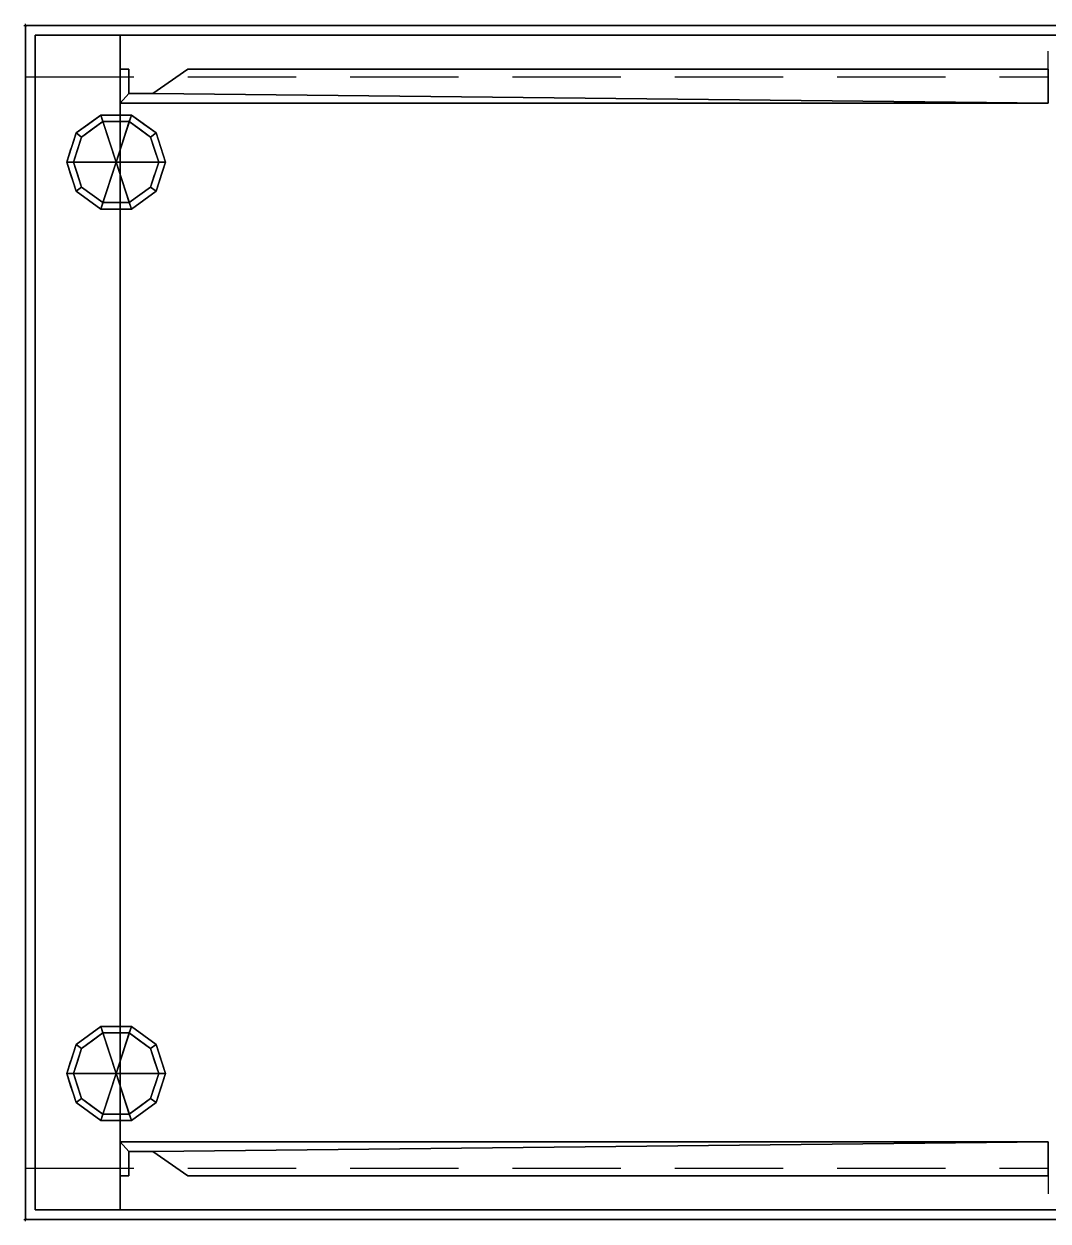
# Model space of a CAD drawing. Header units: millimetres. Extents: x -1 to 1201, y -701 to 1.
# Drawn here: x -1 to 600, y -701 to 1 of the extents above; entities that cross this region are included whole.
import ezdxf

# ---------------------------------------------------------------- set-up
doc = ezdxf.new("R2010")
doc.units = ezdxf.units.MM
doc.header["$PDMODE"] = 34
doc.linetypes.add('NASCOSTA', pattern=[9.525, 6.35, -3.175])
for name, color, linetype in [('IQ_200_2D', 1, 'Continuous'), ('IQ_200_3D', 1, 'Continuous'), ('IQ_204_2D', 7, 'Continuous'), ('IQ_204_3D', 7, 'Continuous'), ('IQ_INS_3D', 3, 'Continuous')]:
    doc.layers.add(name, color=color, linetype=linetype)

msp = doc.modelspace()

# ---------------------------------------------------------------- linework, layer by layer
at = {"layer": 'IQ_200_2D'}
for p, q in [((0, 0), (1200, 0)), ((0, -700), (0, 0)), ((1200, -700), (0, -700))]:
    msp.add_line(p, q, dxfattribs=at)
at = {"layer": 'IQ_204_2D', "linetype": 'NASCOSTA', "ltscale": 10}
for p, q in [((600, -30), (600, -15)), ((0, -30), (600, -30)), ((0, -670), (600, -670)), ((600, -670), (600, -685))]:
    msp.add_line(p, q, dxfattribs=at)
at = {"layer": 'IQ_INS_3D'}
for p in [(0, 0), (0, -700)]:
    msp.add_point(p, dxfattribs=at)

# ---------------------------------------------------------------- meshes
at = {"layer": 'IQ_200_3D'}
mesh = msp.add_polyface(dxfattribs=at)
corners = [(0, 0, 900), (0, -700, 900), (1200, -700, 900), (1200, 0, 900)]
mesh.append_faces([[corners[k] for k in face] for face in [(0, 1, 2, 3)]])
mesh = msp.add_polyface(dxfattribs=at)
corners = [(1200, -700, 850), (0, -700, 850), (0, 0, 850), (1200, 0, 850)]
mesh.append_faces([[corners[k] for k in face] for face in [(0, 1, 2, 3)]])
mesh = msp.add_polyface(dxfattribs=at)
corners = [(1200, 0, 900), (1200, 0, 850), (0, 0, 850), (0, 0, 900)]
mesh.append_faces([[corners[k] for k in face] for face in [(0, 1, 2, 3)]])
mesh = msp.add_polyface(dxfattribs=at)
corners = [(0, 0, 900), (0, 0, 850), (0, -700, 850), (0, -700, 900)]
mesh.append_faces([[corners[k] for k in face] for face in [(0, 1, 2, 3)]])
mesh = msp.add_polyface(dxfattribs=at)
corners = [(5.5, -5.5, 850), (5.5, -694.5, 850), (55.5, -694.5, 850), (55.5, -5.5, 850), (1194.5, -694.5, 850), (1194.5, -5.5, 850), (1144.5, -5.5, 850), (1144.5, -694.5, 850)]
mesh.append_faces([[corners[k] for k in face] for face in [(2, 3, 0, 1), (4, 5, 6, 7)]])
mesh = msp.add_polyface(dxfattribs=at)
corners = [(1194.5, -694.5, 150), (5.5, -694.5, 150), (5.5, -5.5, 150), (1194.5, -5.5, 150)]
mesh.append_faces([[corners[k] for k in face] for face in [(0, 1, 2, 3)]])
mesh = msp.add_polyface(dxfattribs=at)
corners = [(1194.5, -5.5, 150), (5.5, -5.5, 150), (5.5, -5.5, 850), (55.5, -5.5, 850), (55.5, -5.5, 200), (1144.5, -5.5, 200), (1144.5, -5.5, 850), (1194.5, -5.5, 850)]
mesh.append_faces([[corners[k] for k in face] for face in [(4, 5, 0, 1)]], dxfattribs={"vtx1": -1, "vtx3": -1})
mesh.append_faces([[corners[k] for k in face] for face in [(2, 3, 4, 1)]], dxfattribs={"vtx2": -1})
mesh.append_faces([[corners[k] for k in face] for face in [(5, 6, 7, 0)]], dxfattribs={"vtx3": -1})
mesh = msp.add_polyface(dxfattribs=at)
corners = [(5.5, -5.5, 850), (5.5, -5.5, 150), (5.5, -694.5, 150), (5.5, -694.5, 850)]
mesh.append_faces([[corners[k] for k in face] for face in [(0, 1, 2, 3)]])
mesh = msp.add_polyface(dxfattribs=at)
corners = [(1144.5, -5.5, 200), (55.5, -5.5, 200), (55.5, -694.5, 200), (1144.5, -694.5, 200)]
mesh.append_faces([[corners[k] for k in face] for face in [(0, 1, 2, 3)]])
mesh = msp.add_polyface(dxfattribs=at)
corners = [(55.5, -5.5, 200), (55.5, -5.5, 850), (55.5, -694.5, 850), (55.5, -694.5, 200)]
mesh.append_faces([[corners[k] for k in face] for face in [(0, 1, 2, 3)]])
mesh = msp.add_polyface(dxfattribs=at)
corners = [(55.5, -45.5, 200), (55.5, -25.5, 200), (60.5, -25.5, 200), (60.5, -39.84, 200), (74.66, -39.84, 200), (95.14, -25.5, 200), (600, -25.5, 200), (600, -45.5, 200)]
mesh.append_faces([[corners[k] for k in face] for face in [(3, 0, 1, 2), (7, 4, 5, 6)]], dxfattribs={"vtx0": -1})
mesh.append_faces([[corners[k] for k in face] for face in [(0, 3, 4, 7)]], dxfattribs={"vtx0": -1, "vtx2": -1})
mesh = msp.add_polyface(dxfattribs=at)
corners = [(55.5, -45.5, 850), (600, -45.5, 850), (600, -25.5, 850), (95.14, -25.5, 850), (74.66, -39.84, 850), (60.5, -39.84, 850), (60.5, -25.5, 850), (55.5, -25.5, 850)]
mesh.append_faces([[corners[k] for k in face] for face in [(4, 5, 0, 1)]], dxfattribs={"vtx1": -1, "vtx3": -1})
mesh.append_faces([[corners[k] for k in face] for face in [(1, 2, 3, 4), (5, 6, 7, 0)]], dxfattribs={"vtx3": -1})
mesh = msp.add_polyface(dxfattribs=at)
corners = [(55.5, -45.5, 200), (55.5, -45.5, 850), (55.5, -25.5, 850), (55.5, -25.5, 200)]
mesh.append_faces([[corners[k] for k in face] for face in [(0, 1, 2, 3)]])
mesh = msp.add_polyface(dxfattribs=at)
corners = [(55.5, -25.5, 200), (55.5, -25.5, 850), (60.5, -25.5, 850), (60.5, -25.5, 200)]
mesh.append_faces([[corners[k] for k in face] for face in [(0, 1, 2, 3)]])
mesh = msp.add_polyface(dxfattribs=at)
corners = [(60.5, -25.5, 200), (60.5, -25.5, 850), (60.5, -39.84, 850), (60.5, -39.84, 200)]
mesh.append_faces([[corners[k] for k in face] for face in [(0, 1, 2, 3)]])
mesh = msp.add_polyface(dxfattribs=at)
corners = [(74.66, -39.84, 200), (74.66, -39.84, 850), (95.14, -25.5, 850), (95.14, -25.5, 200)]
mesh.append_faces([[corners[k] for k in face] for face in [(0, 1, 2, 3)]])
mesh = msp.add_polyface(dxfattribs=at)
corners = [(95.14, -25.5, 200), (95.14, -25.5, 850), (600, -25.5, 850), (600, -25.5, 200)]
mesh.append_faces([[corners[k] for k in face] for face in [(0, 1, 2, 3)]])
mesh = msp.add_polyface(dxfattribs=at)
corners = [(60.5, -39.84, 200), (60.5, -39.84, 850), (74.66, -39.84, 850), (74.66, -39.84, 200)]
mesh.append_faces([[corners[k] for k in face] for face in [(0, 1, 2, 3)]])
mesh = msp.add_polyface(dxfattribs=at)
corners = [(600, -45.5, 200), (600, -45.5, 850), (55.5, -45.5, 850), (55.5, -45.5, 200)]
mesh.append_faces([[corners[k] for k in face] for face in [(0, 1, 2, 3)]])
mesh = msp.add_polyface(dxfattribs=at)
corners = [(55.5, -654.5, 200), (600, -654.5, 200), (600, -674.5, 200), (95.14, -674.5, 200), (74.66, -660.16, 200), (60.5, -660.16, 200), (60.5, -674.5, 200), (55.5, -674.5, 200)]
mesh.append_faces([[corners[k] for k in face] for face in [(7, 0, 5, 6), (3, 4, 1, 2)]], dxfattribs={"vtx1": -1})
mesh.append_faces([[corners[k] for k in face] for face in [(4, 5, 0, 1)]], dxfattribs={"vtx1": -1, "vtx3": -1})
mesh = msp.add_polyface(dxfattribs=at)
corners = [(55.5, -654.5, 850), (55.5, -674.5, 850), (60.5, -674.5, 850), (60.5, -660.16, 850), (74.66, -660.16, 850), (95.14, -674.5, 850), (600, -674.5, 850), (600, -654.5, 850)]
mesh.append_faces([[corners[k] for k in face] for face in [(0, 3, 4, 7)]], dxfattribs={"vtx0": -1, "vtx2": -1})
mesh.append_faces([[corners[k] for k in face] for face in [(5, 6, 7, 4), (1, 2, 3, 0)]], dxfattribs={"vtx2": -1})
mesh = msp.add_polyface(dxfattribs=at)
corners = [(55.5, -654.5, 850), (600, -654.5, 850), (600, -654.5, 200), (55.5, -654.5, 200)]
mesh.append_faces([[corners[k] for k in face] for face in [(0, 1, 2, 3)]])
mesh = msp.add_polyface(dxfattribs=at)
corners = [(55.5, -674.5, 850), (55.5, -654.5, 850), (55.5, -654.5, 200), (55.5, -674.5, 200)]
mesh.append_faces([[corners[k] for k in face] for face in [(0, 1, 2, 3)]])
mesh = msp.add_polyface(dxfattribs=at)
corners = [(60.5, -660.16, 850), (60.5, -674.5, 850), (60.5, -674.5, 200), (60.5, -660.16, 200)]
mesh.append_faces([[corners[k] for k in face] for face in [(0, 1, 2, 3)]])
mesh = msp.add_polyface(dxfattribs=at)
corners = [(74.66, -660.16, 850), (60.5, -660.16, 850), (60.5, -660.16, 200), (74.66, -660.16, 200)]
mesh.append_faces([[corners[k] for k in face] for face in [(0, 1, 2, 3)]])
mesh = msp.add_polyface(dxfattribs=at)
corners = [(95.14, -674.5, 850), (74.66, -660.16, 850), (74.66, -660.16, 200), (95.14, -674.5, 200)]
mesh.append_faces([[corners[k] for k in face] for face in [(0, 1, 2, 3)]])
mesh = msp.add_polyface(dxfattribs=at)
corners = [(60.5, -674.5, 850), (55.5, -674.5, 850), (55.5, -674.5, 200), (60.5, -674.5, 200)]
mesh.append_faces([[corners[k] for k in face] for face in [(0, 1, 2, 3)]])
mesh = msp.add_polyface(dxfattribs=at)
corners = [(600, -674.5, 850), (95.14, -674.5, 850), (95.14, -674.5, 200), (600, -674.5, 200)]
mesh.append_faces([[corners[k] for k in face] for face in [(0, 1, 2, 3)]])
mesh = msp.add_polyface(dxfattribs=at)
corners = [(5.5, -694.5, 150), (1194.5, -694.5, 150), (1194.5, -694.5, 850), (1144.5, -694.5, 850), (1144.5, -694.5, 200), (55.5, -694.5, 200), (55.5, -694.5, 850), (5.5, -694.5, 850)]
mesh.append_faces([[corners[k] for k in face] for face in [(4, 5, 0, 1)]], dxfattribs={"vtx1": -1, "vtx3": -1})
mesh.append_faces([[corners[k] for k in face] for face in [(2, 3, 4, 1)]], dxfattribs={"vtx2": -1})
mesh.append_faces([[corners[k] for k in face] for face in [(5, 6, 7, 0)]], dxfattribs={"vtx3": -1})
mesh = msp.add_polyface(dxfattribs=at)
corners = [(0, -700, 900), (0, -700, 850), (1200, -700, 850), (1200, -700, 900)]
mesh.append_faces([[corners[k] for k in face] for face in [(0, 1, 2, 3)]])
at = {"layer": 'IQ_204_3D'}
mesh = msp.add_polyface(dxfattribs=at)
corners = [(53.1, -80, 150), (82.1, -80, 150), (76.56, -62.95, 150), (62.06, -52.42, 150), (44.14, -52.42, 150), (29.64, -62.95, 150), (24.1, -80, 150)]
mesh.append_faces([[corners[k] for k in face] for face in [(0, 4, 5, 6)]], dxfattribs={"vtx0": -1})
mesh.append_faces([[corners[k] for k in face] for face in [(0, 3, 4)]], dxfattribs={"vtx0": -1, "vtx2": -1})
mesh.append_faces([[corners[k] for k in face] for face in [(0, 1, 2, 3)]], dxfattribs={"vtx3": -1})
mesh = msp.add_polyface(dxfattribs=at)
corners = [(24.1, -80, 150), (29.64, -62.95, 150), (44.14, -52.42, 150), (62.06, -52.42, 150), (76.56, -62.95, 150), (82.1, -80, 150), (82.1, -80, 25), (76.56, -62.95, 25), (62.06, -52.42, 25), (44.14, -52.42, 25), (29.64, -62.95, 25), (24.1, -80, 25), (69.31, -57.69, 150), (69.31, -57.69, 25), (79.33, -71.48, 25), (79.33, -71.48, 150), (53.1, -52.42, 150), (53.1, -52.42, 25), (36.89, -57.69, 25), (36.89, -57.69, 150), (26.41, -72.88, 25), (26.87, -71.48, 150), (28.03, -67.92, 25)]
mesh.append_faces([[corners[k] for k in face] for face in [(22, 1, 10), (1, 22, 21)]], dxfattribs={"vtx0": -1, "vtx1": -1})
mesh.append_faces([[corners[k] for k in face] for face in [(20, 0, 21)]], dxfattribs={"vtx0": -1, "vtx2": -1})
mesh.append_faces([[corners[k] for k in face] for face in [(22, 20, 21)]], dxfattribs={"vtx1": -1, "vtx2": -1})
mesh.append_faces([[corners[k] for k in face] for face in [(2, 16, 17, 9), (13, 8, 3, 12), (4, 15, 14, 7), (7, 13, 12, 4), (9, 18, 19, 2), (16, 3, 8, 17), (1, 19, 18, 10)]], dxfattribs={"vtx1": -1, "vtx3": -1})
mesh.append_faces([[corners[k] for k in face] for face in [(5, 6, 14, 15), (20, 11, 0)]], dxfattribs={"vtx2": -1})
mesh = msp.add_polyface(dxfattribs=at)
corners = [(24.1, -80, 25), (29.64, -62.95, 25), (44.14, -52.42, 25), (62.06, -52.42, 25), (76.56, -62.95, 25), (82.1, -80, 25), (78.1, -80, 25), (73.33, -65.31, 25), (60.83, -56.22, 25), (45.37, -56.22, 25), (32.87, -65.31, 25), (28.1, -80, 25)]
mesh.append_faces([[corners[k] for k in face] for face in [(10, 1, 2, 9)]], dxfattribs={"vtx0": -1, "vtx2": -1})
mesh.append_faces([[corners[k] for k in face] for face in [(6, 7, 4, 5)]], dxfattribs={"vtx1": -1})
mesh.append_faces([[corners[k] for k in face] for face in [(8, 9, 2, 3), (7, 8, 3, 4)]], dxfattribs={"vtx1": -1, "vtx3": -1})
mesh.append_faces([[corners[k] for k in face] for face in [(11, 0, 1, 10)]], dxfattribs={"vtx2": -1})
mesh = msp.add_polyface(dxfattribs=at)
corners = [(28.1, -80, 25), (32.87, -65.31, 25), (45.37, -56.22, 25), (60.83, -56.22, 25), (73.33, -65.31, 25), (78.1, -80, 25), (78.1, -80, 0), (73.33, -65.31, 0), (60.83, -56.22, 0), (45.37, -56.22, 0), (32.87, -65.31, 0), (28.1, -80, 0), (67.08, -60.76, 0), (67.08, -60.76, 25), (75.71, -72.65, 25), (75.71, -72.65, 0), (53.1, -56.22, 25), (53.1, -56.22, 0), (30.42, -72.87, 0), (30.49, -72.65, 25), (39.12, -60.76, 0), (39.12, -60.76, 25)]
mesh.append_faces([[corners[k] for k in face] for face in [(15, 14, 5, 6)]], dxfattribs={"vtx0": -1})
mesh.append_faces([[corners[k] for k in face] for face in [(7, 4, 14, 15), (9, 2, 16, 17), (8, 3, 13, 12), (12, 13, 4, 7), (19, 10, 18), (17, 16, 3, 8), (10, 19, 1), (18, 0, 19)]], dxfattribs={"vtx0": -1, "vtx2": -1})
mesh.append_faces([[corners[k] for k in face] for face in [(21, 2, 9, 20), (1, 21, 20, 10)]], dxfattribs={"vtx1": -1, "vtx3": -1})
mesh.append_faces([[corners[k] for k in face] for face in [(18, 11, 0)]], dxfattribs={"vtx2": -1})
mesh = msp.add_polyface(dxfattribs=at)
corners = [(28.1, -80, 0), (32.87, -65.31, 0), (45.37, -56.22, 0), (60.83, -56.22, 0), (73.33, -65.31, 0), (78.1, -80, 0), (53.1, -80, 0)]
mesh.append_faces([[corners[k] for k in face] for face in [(1, 2, 6, 0)]], dxfattribs={"vtx1": -1})
mesh.append_faces([[corners[k] for k in face] for face in [(2, 3, 6)]], dxfattribs={"vtx1": -1, "vtx2": -1})
mesh.append_faces([[corners[k] for k in face] for face in [(4, 5, 6, 3)]], dxfattribs={"vtx2": -1})
mesh = msp.add_polyface(dxfattribs=at)
corners = [(53.1, -80, 150), (24.1, -80, 150), (29.64, -97.05, 150), (44.14, -107.58, 150), (62.06, -107.58, 150), (76.56, -97.05, 150), (82.1, -80, 150)]
mesh.append_faces([[corners[k] for k in face] for face in [(0, 4, 5, 6)]], dxfattribs={"vtx0": -1})
mesh.append_faces([[corners[k] for k in face] for face in [(4, 0, 3)]], dxfattribs={"vtx0": -1, "vtx1": -1})
mesh.append_faces([[corners[k] for k in face] for face in [(0, 1, 2, 3)]], dxfattribs={"vtx3": -1})
mesh = msp.add_polyface(dxfattribs=at)
corners = [(82.1, -80, 150), (76.56, -97.05, 150), (62.06, -107.58, 150), (44.14, -107.58, 150), (29.64, -97.05, 150), (24.1, -80, 150), (24.1, -80, 25), (29.64, -97.05, 25), (44.14, -107.58, 25), (62.06, -107.58, 25), (76.56, -97.05, 25), (82.1, -80, 25), (26.41, -87.12, 150), (26.87, -88.52, 25), (36.89, -102.31, 25), (36.89, -102.31, 150), (53.1, -107.58, 150), (53.1, -107.58, 25), (69.31, -102.31, 25), (69.31, -102.31, 150), (79.79, -87.12, 25), (79.33, -88.52, 150), (28.03, -92.08, 150), (78.17, -92.08, 25)]
mesh.append_faces([[corners[k] for k in face] for face in [(6, 12, 5)]], dxfattribs={"vtx0": -1})
mesh.append_faces([[corners[k] for k in face] for face in [(23, 1, 10), (22, 7, 4), (7, 22, 13), (1, 23, 21)]], dxfattribs={"vtx0": -1, "vtx1": -1})
mesh.append_faces([[corners[k] for k in face] for face in [(12, 6, 13), (20, 0, 21)]], dxfattribs={"vtx0": -1, "vtx2": -1})
mesh.append_faces([[corners[k] for k in face] for face in [(22, 12, 13), (23, 20, 21)]], dxfattribs={"vtx1": -1, "vtx2": -1})
mesh.append_faces([[corners[k] for k in face] for face in [(15, 4, 7, 14), (3, 15, 14, 8), (17, 9, 2, 16), (19, 2, 9, 18), (18, 10, 1, 19), (16, 3, 8, 17)]], dxfattribs={"vtx1": -1, "vtx3": -1})
mesh.append_faces([[corners[k] for k in face] for face in [(20, 11, 0)]], dxfattribs={"vtx2": -1})
mesh = msp.add_polyface(dxfattribs=at)
corners = [(82.1, -80, 25), (76.56, -97.05, 25), (62.06, -107.58, 25), (44.14, -107.58, 25), (29.64, -97.05, 25), (24.1, -80, 25), (28.1, -80, 25), (32.87, -94.69, 25), (45.37, -103.78, 25), (60.83, -103.78, 25), (73.33, -94.69, 25), (78.1, -80, 25)]
mesh.append_faces([[corners[k] for k in face] for face in [(1, 10, 11, 0)]], dxfattribs={"vtx0": -1})
mesh.append_faces([[corners[k] for k in face] for face in [(3, 8, 9, 2), (2, 9, 10, 1)]], dxfattribs={"vtx0": -1, "vtx2": -1})
mesh.append_faces([[corners[k] for k in face] for face in [(3, 4, 7, 8)]], dxfattribs={"vtx1": -1, "vtx3": -1})
mesh.append_faces([[corners[k] for k in face] for face in [(4, 5, 6, 7)]], dxfattribs={"vtx3": -1})
mesh = msp.add_polyface(dxfattribs=at)
corners = [(78.1, -80, 25), (73.33, -94.69, 25), (60.83, -103.78, 25), (45.37, -103.78, 25), (32.87, -94.69, 25), (28.1, -80, 25), (28.1, -80, 0), (32.87, -94.69, 0), (45.37, -103.78, 0), (60.83, -103.78, 0), (73.33, -94.69, 0), (78.1, -80, 0), (30.42, -87.13, 0), (30.49, -87.35, 25), (39.12, -99.24, 25), (39.12, -99.24, 0), (53.1, -103.78, 25), (53.1, -103.78, 0), (75.78, -87.13, 0), (75.71, -87.35, 25), (67.08, -99.24, 25), (67.08, -99.24, 0)]
mesh.append_faces([[corners[k] for k in face] for face in [(7, 13, 12)]], dxfattribs={"vtx0": -1, "vtx1": -1})
mesh.append_faces([[corners[k] for k in face] for face in [(15, 14, 4, 7), (14, 15, 8, 3), (12, 13, 5), (9, 2, 16), (19, 10, 18), (10, 19, 1), (20, 21, 10, 1), (2, 9, 21, 20), (18, 0, 19)]], dxfattribs={"vtx0": -1, "vtx2": -1})
mesh.append_faces([[corners[k] for k in face] for face in [(4, 13, 7), (8, 17, 3)]], dxfattribs={"vtx1": -1, "vtx2": -1})
mesh.append_faces([[corners[k] for k in face] for face in [(16, 3, 17, 9)]], dxfattribs={"vtx1": -1, "vtx3": -1})
mesh.append_faces([[corners[k] for k in face] for face in [(5, 6, 12), (18, 11, 0)]], dxfattribs={"vtx2": -1})
mesh = msp.add_polyface(dxfattribs=at)
corners = [(78.1, -80, 0), (73.33, -94.69, 0), (60.83, -103.78, 0), (45.37, -103.78, 0), (32.87, -94.69, 0), (28.1, -80, 0), (53.1, -80, 0)]
mesh.append_faces([[corners[k] for k in face] for face in [(3, 6, 2)]], dxfattribs={"vtx0": -1, "vtx1": -1})
mesh.append_faces([[corners[k] for k in face] for face in [(1, 2, 6, 0)]], dxfattribs={"vtx1": -1})
mesh.append_faces([[corners[k] for k in face] for face in [(4, 5, 6, 3)]], dxfattribs={"vtx2": -1})
mesh = msp.add_polyface(dxfattribs=at)
corners = [(53.1, -614.5, 150), (82.1, -614.5, 150), (76.56, -597.45, 150), (62.06, -586.92, 150), (44.14, -586.92, 150), (29.64, -597.45, 150), (24.1, -614.5, 150)]
mesh.append_faces([[corners[k] for k in face] for face in [(0, 4, 5, 6)]], dxfattribs={"vtx0": -1})
mesh.append_faces([[corners[k] for k in face] for face in [(0, 3, 4)]], dxfattribs={"vtx0": -1, "vtx2": -1})
mesh.append_faces([[corners[k] for k in face] for face in [(0, 1, 2, 3)]], dxfattribs={"vtx3": -1})
mesh = msp.add_polyface(dxfattribs=at)
corners = [(24.1, -614.5, 150), (29.64, -597.45, 150), (44.14, -586.92, 150), (62.06, -586.92, 150), (76.56, -597.45, 150), (82.1, -614.5, 150), (82.1, -614.5, 25), (76.56, -597.45, 25), (62.06, -586.92, 25), (44.14, -586.92, 25), (29.64, -597.45, 25), (24.1, -614.5, 25), (69.31, -592.19, 150), (69.31, -592.19, 25), (79.33, -605.98, 25), (79.33, -605.98, 150), (53.1, -586.92, 150), (53.1, -586.92, 25), (36.89, -592.19, 25), (36.89, -592.19, 150), (26.41, -607.38, 25), (26.87, -605.98, 150), (28.03, -602.42, 25)]
mesh.append_faces([[corners[k] for k in face] for face in [(22, 1, 10), (1, 22, 21)]], dxfattribs={"vtx0": -1, "vtx1": -1})
mesh.append_faces([[corners[k] for k in face] for face in [(20, 0, 21)]], dxfattribs={"vtx0": -1, "vtx2": -1})
mesh.append_faces([[corners[k] for k in face] for face in [(22, 20, 21)]], dxfattribs={"vtx1": -1, "vtx2": -1})
mesh.append_faces([[corners[k] for k in face] for face in [(2, 16, 17, 9), (13, 8, 3, 12), (4, 15, 14, 7), (7, 13, 12, 4), (9, 18, 19, 2), (16, 3, 8, 17), (1, 19, 18, 10)]], dxfattribs={"vtx1": -1, "vtx3": -1})
mesh.append_faces([[corners[k] for k in face] for face in [(5, 6, 14, 15), (20, 11, 0)]], dxfattribs={"vtx2": -1})
mesh = msp.add_polyface(dxfattribs=at)
corners = [(24.1, -614.5, 25), (29.64, -597.45, 25), (44.14, -586.92, 25), (62.06, -586.92, 25), (76.56, -597.45, 25), (82.1, -614.5, 25), (78.1, -614.5, 25), (73.33, -599.81, 25), (60.83, -590.72, 25), (45.37, -590.72, 25), (32.87, -599.81, 25), (28.1, -614.5, 25)]
mesh.append_faces([[corners[k] for k in face] for face in [(10, 1, 2, 9)]], dxfattribs={"vtx0": -1, "vtx2": -1})
mesh.append_faces([[corners[k] for k in face] for face in [(6, 7, 4, 5)]], dxfattribs={"vtx1": -1})
mesh.append_faces([[corners[k] for k in face] for face in [(8, 9, 2, 3), (7, 8, 3, 4)]], dxfattribs={"vtx1": -1, "vtx3": -1})
mesh.append_faces([[corners[k] for k in face] for face in [(11, 0, 1, 10)]], dxfattribs={"vtx2": -1})
mesh = msp.add_polyface(dxfattribs=at)
corners = [(28.1, -614.5, 25), (32.87, -599.81, 25), (45.37, -590.72, 25), (60.83, -590.72, 25), (73.33, -599.81, 25), (78.1, -614.5, 25), (78.1, -614.5, 0), (73.33, -599.81, 0), (60.83, -590.72, 0), (45.37, -590.72, 0), (32.87, -599.81, 0), (28.1, -614.5, 0), (67.08, -595.26, 0), (67.08, -595.26, 25), (75.71, -607.15, 25), (75.71, -607.15, 0), (53.1, -590.72, 25), (53.1, -590.72, 0), (30.42, -607.37, 0), (30.49, -607.15, 25), (39.12, -595.26, 0), (39.12, -595.26, 25)]
mesh.append_faces([[corners[k] for k in face] for face in [(15, 14, 5, 6)]], dxfattribs={"vtx0": -1})
mesh.append_faces([[corners[k] for k in face] for face in [(7, 4, 14, 15), (9, 2, 16, 17), (8, 3, 13, 12), (12, 13, 4, 7), (19, 10, 18), (17, 16, 3, 8), (10, 19, 1), (18, 0, 19)]], dxfattribs={"vtx0": -1, "vtx2": -1})
mesh.append_faces([[corners[k] for k in face] for face in [(21, 2, 9, 20), (1, 21, 20, 10)]], dxfattribs={"vtx1": -1, "vtx3": -1})
mesh.append_faces([[corners[k] for k in face] for face in [(18, 11, 0)]], dxfattribs={"vtx2": -1})
mesh = msp.add_polyface(dxfattribs=at)
corners = [(28.1, -614.5, 0), (32.87, -599.81, 0), (45.37, -590.72, 0), (60.83, -590.72, 0), (73.33, -599.81, 0), (78.1, -614.5, 0), (53.1, -614.5, 0)]
mesh.append_faces([[corners[k] for k in face] for face in [(1, 2, 6, 0)]], dxfattribs={"vtx1": -1})
mesh.append_faces([[corners[k] for k in face] for face in [(2, 3, 6)]], dxfattribs={"vtx1": -1, "vtx2": -1})
mesh.append_faces([[corners[k] for k in face] for face in [(4, 5, 6, 3)]], dxfattribs={"vtx2": -1})
mesh = msp.add_polyface(dxfattribs=at)
corners = [(53.1, -614.5, 150), (24.1, -614.5, 150), (29.64, -631.55, 150), (44.14, -642.08, 150), (62.06, -642.08, 150), (76.56, -631.55, 150), (82.1, -614.5, 150)]
mesh.append_faces([[corners[k] for k in face] for face in [(0, 4, 5, 6)]], dxfattribs={"vtx0": -1})
mesh.append_faces([[corners[k] for k in face] for face in [(4, 0, 3)]], dxfattribs={"vtx0": -1, "vtx1": -1})
mesh.append_faces([[corners[k] for k in face] for face in [(0, 1, 2, 3)]], dxfattribs={"vtx3": -1})
mesh = msp.add_polyface(dxfattribs=at)
corners = [(82.1, -614.5, 150), (76.56, -631.55, 150), (62.06, -642.08, 150), (44.14, -642.08, 150), (29.64, -631.55, 150), (24.1, -614.5, 150), (24.1, -614.5, 25), (29.64, -631.55, 25), (44.14, -642.08, 25), (62.06, -642.08, 25), (76.56, -631.55, 25), (82.1, -614.5, 25), (26.41, -621.62, 150), (26.87, -623.02, 25), (36.89, -636.81, 25), (36.89, -636.81, 150), (53.1, -642.08, 150), (53.1, -642.08, 25), (69.31, -636.81, 25), (69.31, -636.81, 150), (79.79, -621.62, 25), (79.33, -623.02, 150), (28.03, -626.58, 150), (78.17, -626.58, 25)]
mesh.append_faces([[corners[k] for k in face] for face in [(6, 12, 5)]], dxfattribs={"vtx0": -1})
mesh.append_faces([[corners[k] for k in face] for face in [(23, 1, 10), (22, 7, 4), (7, 22, 13), (1, 23, 21)]], dxfattribs={"vtx0": -1, "vtx1": -1})
mesh.append_faces([[corners[k] for k in face] for face in [(12, 6, 13), (20, 0, 21)]], dxfattribs={"vtx0": -1, "vtx2": -1})
mesh.append_faces([[corners[k] for k in face] for face in [(22, 12, 13), (23, 20, 21)]], dxfattribs={"vtx1": -1, "vtx2": -1})
mesh.append_faces([[corners[k] for k in face] for face in [(15, 4, 7, 14), (3, 15, 14, 8), (17, 9, 2, 16), (19, 2, 9, 18), (18, 10, 1, 19), (16, 3, 8, 17)]], dxfattribs={"vtx1": -1, "vtx3": -1})
mesh.append_faces([[corners[k] for k in face] for face in [(20, 11, 0)]], dxfattribs={"vtx2": -1})
mesh = msp.add_polyface(dxfattribs=at)
corners = [(82.1, -614.5, 25), (76.56, -631.55, 25), (62.06, -642.08, 25), (44.14, -642.08, 25), (29.64, -631.55, 25), (24.1, -614.5, 25), (28.1, -614.5, 25), (32.87, -629.19, 25), (45.37, -638.28, 25), (60.83, -638.28, 25), (73.33, -629.19, 25), (78.1, -614.5, 25)]
mesh.append_faces([[corners[k] for k in face] for face in [(1, 10, 11, 0)]], dxfattribs={"vtx0": -1})
mesh.append_faces([[corners[k] for k in face] for face in [(3, 8, 9, 2), (2, 9, 10, 1)]], dxfattribs={"vtx0": -1, "vtx2": -1})
mesh.append_faces([[corners[k] for k in face] for face in [(3, 4, 7, 8)]], dxfattribs={"vtx1": -1, "vtx3": -1})
mesh.append_faces([[corners[k] for k in face] for face in [(4, 5, 6, 7)]], dxfattribs={"vtx3": -1})
mesh = msp.add_polyface(dxfattribs=at)
corners = [(78.1, -614.5, 25), (73.33, -629.19, 25), (60.83, -638.28, 25), (45.37, -638.28, 25), (32.87, -629.19, 25), (28.1, -614.5, 25), (28.1, -614.5, 0), (32.87, -629.19, 0), (45.37, -638.28, 0), (60.83, -638.28, 0), (73.33, -629.19, 0), (78.1, -614.5, 0), (30.42, -621.63, 0), (30.49, -621.85, 25), (39.12, -633.74, 25), (39.12, -633.74, 0), (53.1, -638.28, 25), (53.1, -638.28, 0), (75.78, -621.63, 0), (75.71, -621.85, 25), (67.08, -633.74, 25), (67.08, -633.74, 0)]
mesh.append_faces([[corners[k] for k in face] for face in [(7, 13, 12)]], dxfattribs={"vtx0": -1, "vtx1": -1})
mesh.append_faces([[corners[k] for k in face] for face in [(15, 14, 4, 7), (14, 15, 8, 3), (12, 13, 5), (9, 2, 16), (19, 10, 18), (10, 19, 1), (20, 21, 10, 1), (2, 9, 21, 20), (18, 0, 19)]], dxfattribs={"vtx0": -1, "vtx2": -1})
mesh.append_faces([[corners[k] for k in face] for face in [(4, 13, 7), (8, 17, 3)]], dxfattribs={"vtx1": -1, "vtx2": -1})
mesh.append_faces([[corners[k] for k in face] for face in [(16, 3, 17, 9)]], dxfattribs={"vtx1": -1, "vtx3": -1})
mesh.append_faces([[corners[k] for k in face] for face in [(5, 6, 12), (18, 11, 0)]], dxfattribs={"vtx2": -1})
mesh = msp.add_polyface(dxfattribs=at)
corners = [(78.1, -614.5, 0), (73.33, -629.19, 0), (60.83, -638.28, 0), (45.37, -638.28, 0), (32.87, -629.19, 0), (28.1, -614.5, 0), (53.1, -614.5, 0)]
mesh.append_faces([[corners[k] for k in face] for face in [(3, 6, 2)]], dxfattribs={"vtx0": -1, "vtx1": -1})
mesh.append_faces([[corners[k] for k in face] for face in [(1, 2, 6, 0)]], dxfattribs={"vtx1": -1})
mesh.append_faces([[corners[k] for k in face] for face in [(4, 5, 6, 3)]], dxfattribs={"vtx2": -1})

doc.saveas('drawing.dxf')
